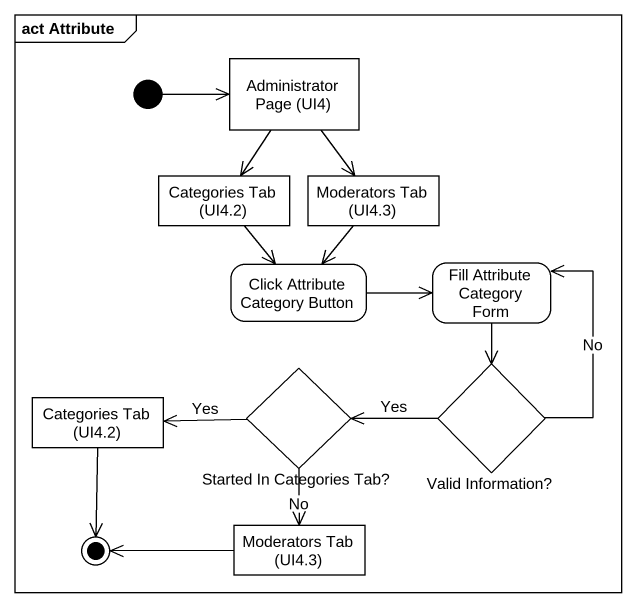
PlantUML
@startuml
mainframe act Attribute
hide empty description
state "Administrator Page (UI4)" as Administrator_Page_UI4 <<object>> #FFFFFF
state "Categories Tab (UI4.2)" as Categories_Tab_UI4_2 <<object>> #FFFFFF
state "Moderators Tab (UI4.3)" as Moderators_Tab_UI4_3 <<object>> #FFFFFF
state "Click Attribute Category Button" as Click_Attribute_Category #FFFFFF
state "Fill Attribute Category Form" as Fill_Attribute_Category_Form #FFFFFF
state "Started In Categories Tab?" as Started_In_Categories_Tab <<choice>> #FFFFFF
state "Valid Information?" as Valid_Information <<choice>> #FFFFFF
state "Categories Tab (UI4.2)" as Categories_Tab_UI4_2_2 <<object>> #FFFFFF
state "Moderators Tab (UI4.3)" as Moderators_Tab_UI4_3_2 <<object>> #FFFFFF
[*] -right-> Administrator_Page_UI4
Administrator_Page_UI4 --> Categories_Tab_UI4_2
Administrator_Page_UI4 --> Moderators_Tab_UI4_3
Categories_Tab_UI4_2 --> Click_Attribute_Category
Moderators_Tab_UI4_3 --> Click_Attribute_Category
Click_Attribute_Category -right-> Fill_Attribute_Category_Form
Fill_Attribute_Category_Form --> Valid_Information
Started_In_Categories_Tab -left-> Categories_Tab_UI4_2_2 : Yes
Started_In_Categories_Tab --> Moderators_Tab_UI4_3_2 : No
Valid_Information -up-> Fill_Attribute_Category_Form : No
Valid_Information -left-> Started_In_Categories_Tab : Yes
Categories_Tab_UI4_2_2 --> [*]
Moderators_Tab_UI4_3_2 -left-> [*]
@enduml
